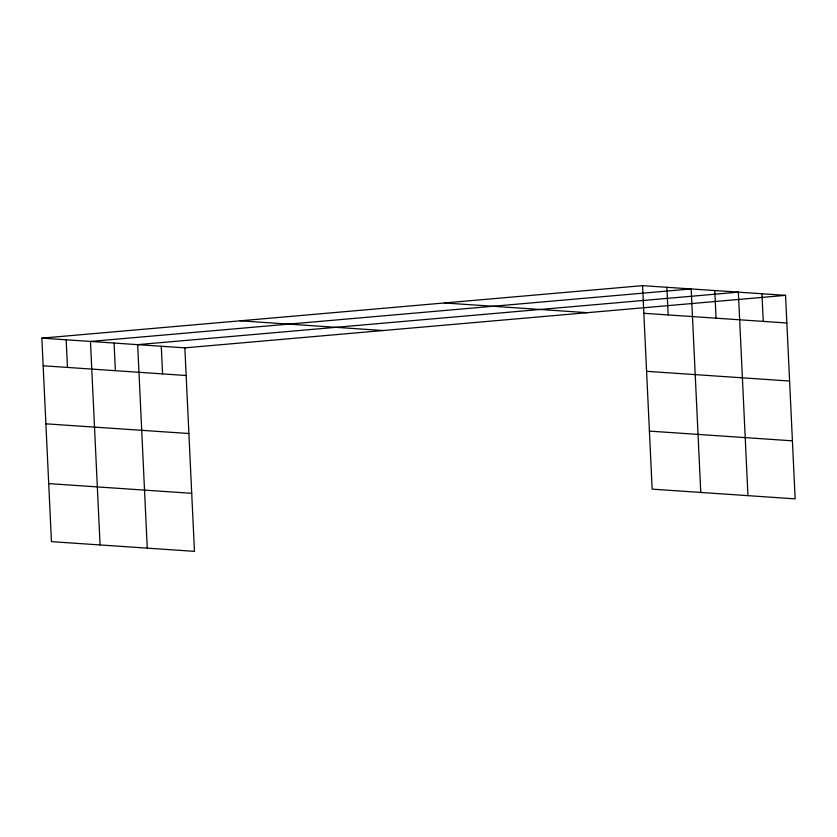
<?xml version="1.0" encoding="UTF-8"?>
<svg xmlns="http://www.w3.org/2000/svg" width="837" height="837" viewBox="0 0 837 837"><rect width="100%" height="100%" fill="white"/><g stroke="black" fill="none" stroke-linecap="round" stroke-linejoin="round"><path stroke-width="1.26" d="M41.85 338.138L184.851 347.857L194.456 551.353L51.444 541.644L41.85 338.138L642.544 285.647L785.556 295.356L795.15 498.862L652.149 489.143L642.544 285.647M184.851 347.857L785.556 295.356M643.852 313.289L786.853 322.998M444.321 302.963L587.323 312.682M240.083 320.812L383.084 330.531M646.582 371.314L789.594 381.034M43.158 365.779L186.159 375.499M649.407 431.107L792.409 440.827M45.889 423.815L188.9 433.524M48.713 483.608L191.715 493.317M761.952 293.756L763.26 321.398M747.954 495.65L738.36 292.155L137.666 344.645L147.26 548.151M714.767 290.554L716.064 318.196M700.768 492.449L691.174 288.943L90.469 341.444L100.074 544.939M666.859 287.3L668.167 314.932M161.259 346.246L162.566 373.888M114.073 343.044L115.37 370.686M66.165 339.791L67.462 367.433"/></g></svg>
